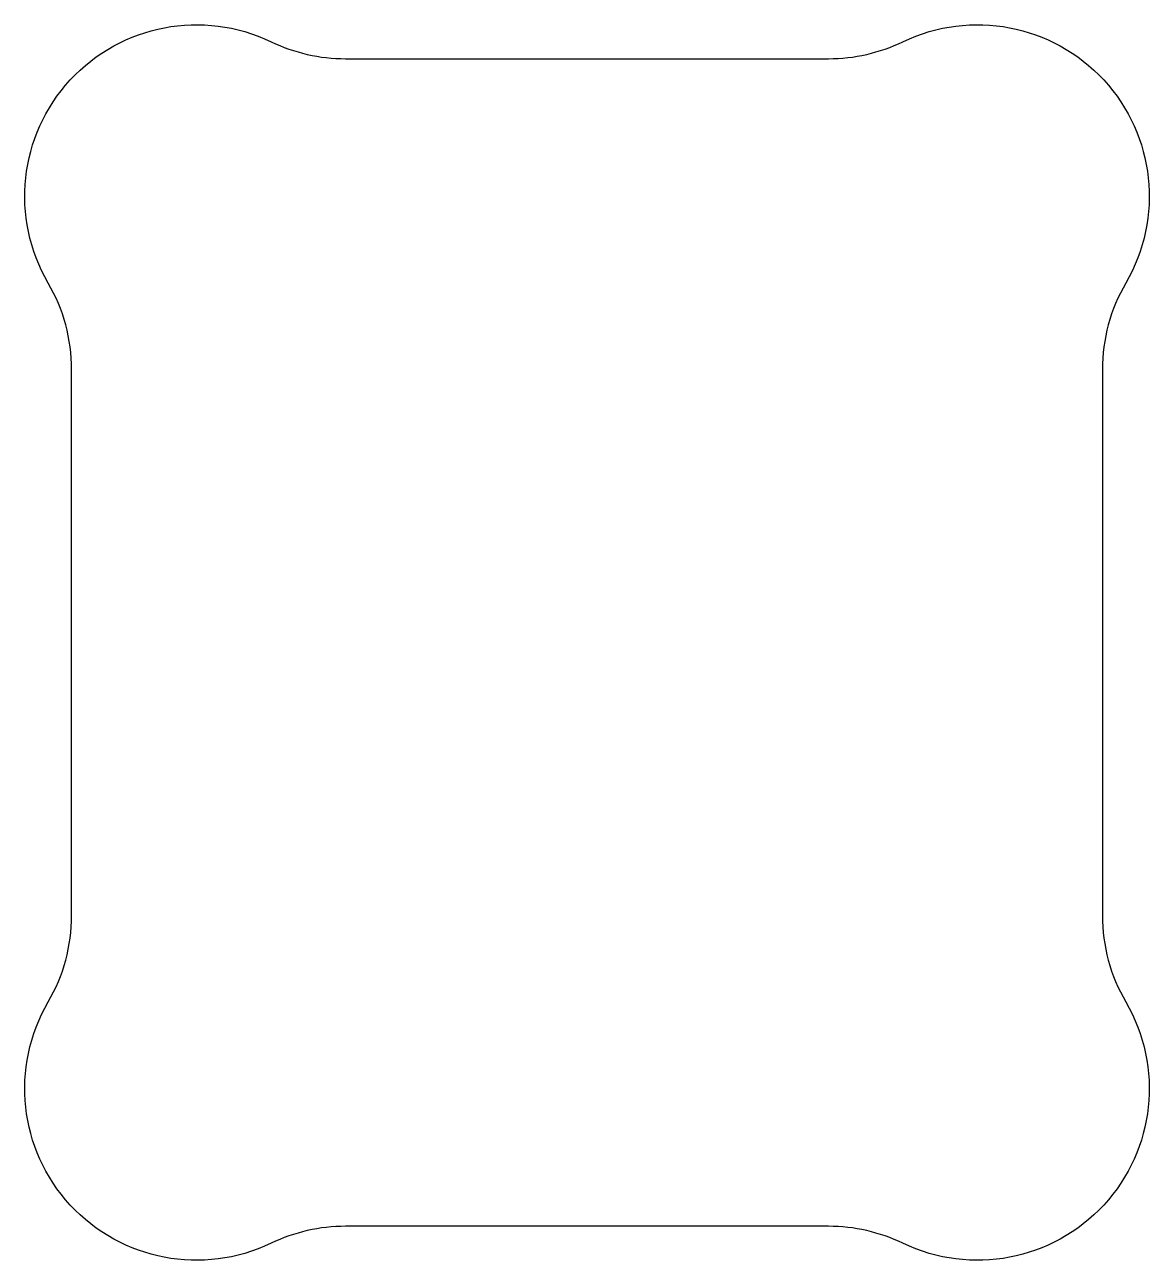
# Model space of a CAD drawing. Header units: millimetres. Extents: x -1.64 to 1.64, y -1.8 to 1.8.
import ezdxf

# ---------------------------------------------------------------- set-up
doc = ezdxf.new("R2010")
doc.units = ezdxf.units.MM
doc.layers.get('0').update_dxf_attribs({"linetype": 'CONTINUOUS'})

msp = doc.modelspace()

# ---------------------------------------------------------------- linework, layer by layer
msp.add_lwpolyline([(1.5683, -1.0467, -0.739997), (0.9197, -1.7495, 0.112637), (0.7028, -1.7), (-0.7028, -1.7, 0.112637), (-0.9197, -1.7495, -0.739998), (-1.5683, -1.0467, 0.132981), (-1.5, -0.7945), (-1.5, 0.7945, 0.132981), (-1.5683, 1.0467, -0.739997), (-0.9197, 1.7495, 0.112637), (-0.7028, 1.7), (0.7028, 1.7, 0.112637), (0.9197, 1.7495, -0.739998), (1.5683, 1.0467, 0.132981), (1.5, 0.7945), (1.5, -0.7945, 0.132981)], format="xyb", close=True)

doc.saveas('drawing.dxf')
